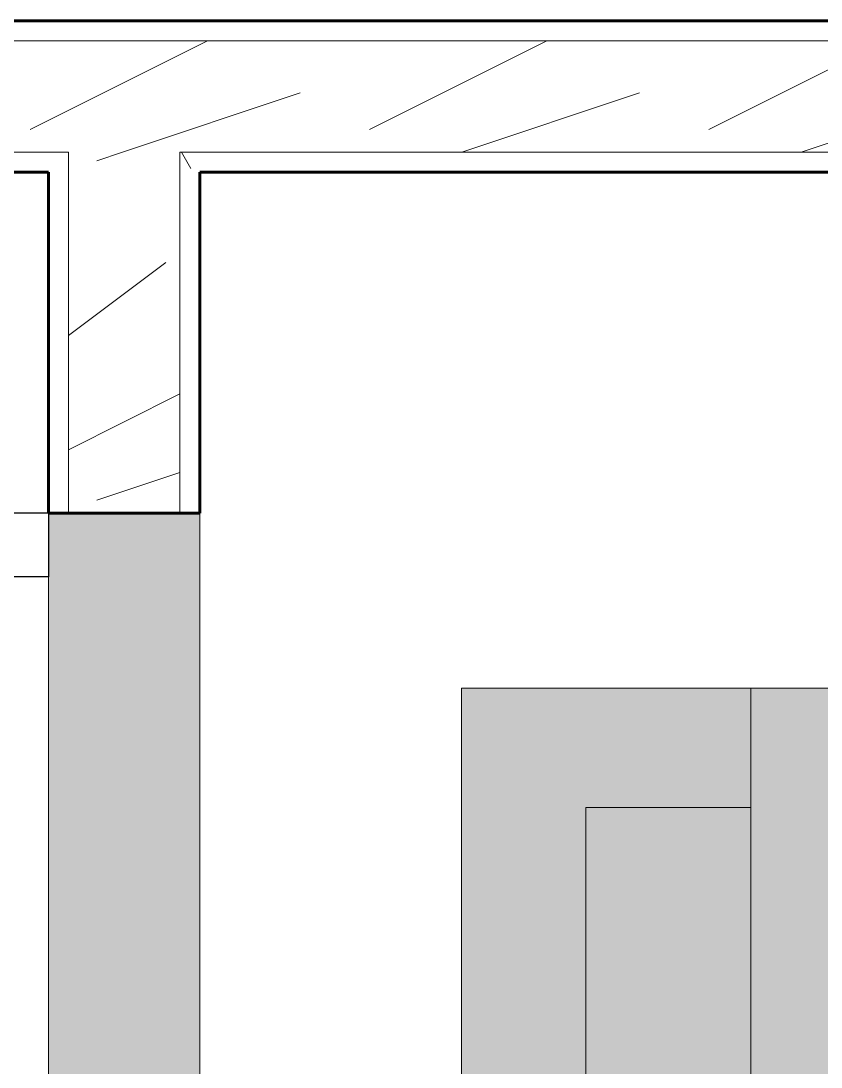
# Model space of a CAD drawing. Header units: inches. Extents: x -4169 to -1846, y 9706 to 12377.
# Drawn here: x -3529.54 to -3504.4, y 10740.73 to 10773.6 of the extents above; entities that cross this region are included whole.
import ezdxf

# ---------------------------------------------------------------- set-up
doc = ezdxf.new("R2010")
doc.units = ezdxf.units.IN
doc.header["$MEASUREMENT"] = 0
for name, color, linetype, lineweight in [('0-1', 7, 'Continuous', 5), ('0-2', 10, 'Continuous', 18), ('A-DOOR-1', 7, 'Continuous', 9), ('A-DOOR-2', 50, 'Continuous', 30), ('A-WALL-1', 8, 'Continuous', 5), ('A-WALL-2', 250, 'Continuous', 60), ('A-WALL-3', 10, 'Continuous', 18), ('A-WALL-PATT-1', 7, 'Continuous', 9), ('A-WALL-PATT-2', 253, 'Continuous', 9), ('P-SANR-FIXT-2', 7, 'Continuous', 9), ('P-SANR-FIXT-3', 55, 'Continuous', 9)]:
    doc.layers.add(name, color=color, linetype=linetype, lineweight=lineweight)
pattern_1 = [(0, (0, 0), (20.48, 5.12), [0.845, -14.515, 0.845, -14.515, -81.92]), (0, (0, 0), (20.48, 5.12), [-30.72, 0.845, -29.875, 0.845, -14.515, -35.84]), (0, (0, 0), (20.48, 5.12), [-76.8, 0.845, -9.395, 0.845, -24.755]), (120, (7.68, 2.56), (-14.67405, 15.1762003), [0.845, -14.515, 0.845, -14.515, -81.92]), (120, (7.68, 2.56), (-14.67405, 15.1762003), [-30.72, 0.845, -29.875, 0.845, -14.515, -35.84]), (120, (7.68, 2.56), (-14.67405, 15.1762003), [-76.8, 0.845, -9.395, 0.845, -24.755]), (240, (10.24, 12.8), (-5.80595, -20.2962003), [0.845, -14.515, 0.845, -14.515, -81.92]), (240, (10.24, 12.8), (-5.80595, -20.2962003), [-30.72, 0.845, -29.875, 0.845, -14.515, -35.84]), (240, (10.24, 12.8), (-5.80595, -20.2962003), [-76.8, 0.845, -9.395, 0.845, -24.755])]
pattern_2 = [(216.87, (4.265, 10.662), (31.9871619, 21.32545714), [5.331, -47.981]), (206.565, (10.662, 7.464), (-10.662476, -10.6620098), [11.921, -11.921]), (198.435, (10.662, 2.132), (-21.3244936, -10.6625869), [6.744, -26.974])]

# ---------------------------------------------------------------- blocks, each defined once
blk = doc.blocks.new('Stacked Washer and Dryer - 26_x25_ - Private-1372850-ENLARGED RCP - 1ST FLOOR PLAN')
at = {"layer": 'P-SANR-FIXT-3'}
blk.add_hatch(color=256, dxfattribs=at).paths.add_polyline_path([(26, -12.5), (26, 12.5), (0, 12.5), (0, -12.5), (17.081, -12.5)], flags=0)
at = {"layer": 'P-SANR-FIXT-2'}
for p, q in [((26, 12.5), (0, 12.5)), ((0, -12.5), (0, 12.5)), ((16.906, -12.5), (16.906, 12.5)), ((26, 12.5), (26, -12.5)), ((22.094, 8.75), (16.906, 8.75)), ((22.094, -8.75), (22.094, 8.75)), ((16.906, -8.75), (22.094, -8.75)), ((0, -12.5), (26, -12.5))]:
    blk.add_line(p, q, dxfattribs=at)
blk = doc.blocks.new('Single-Flush - 36_ x 84_-1372839-ENLARGED RCP - 1ST FLOOR PLAN')
at = {"layer": 'A-DOOR-1'}
blk.add_arc((18, 2.375), 36.067, 93.1789, 180, dxfattribs=at)
at = {"layer": 'A-DOOR-2'}
for p, q in [((16, 2.375), (16, 38.386)), ((18, 2.375), (18, 38.386)), ((18, 2.375), (16, 2.375))]:
    blk.add_line(p, q, dxfattribs=at)
blk = doc.blocks.new('CTR - 1st Phase - Unit Layouts_rvt-1-ENLARGED RCP - 1ST FLOOR PLAN')
at = {"layer": 'A-WALL-1'}
blk.add_hatch(color=256, dxfattribs=at).paths.add_polyline_path([(-3523.924, 10722.134), (-3523.924, 10758.134), (-3528.674, 10758.134), (-3528.674, 10722.134), (-3524.549, 10722.134)], flags=0)
at = {"layer": 'A-WALL-PATT-1'}
h = blk.add_hatch(dxfattribs=at)
h.set_pattern_fill('FP_1', color=256, style=0, pattern_type=2)
h.set_pattern_definition(pattern_1)
h.paths.add_polyline_path([(-3645.874, 10772.978), (-3572.149, 10772.978), (-3572.149, 10773.603), (-3645.874, 10773.603)], flags=0)
h.paths.add_polyline_path([(-3487.924, 10772.978), (-3487.924, 10773.603), (-3540.149, 10773.603), (-3540.149, 10772.978), (-3489.699, 10772.978)], flags=0)
h = blk.add_hatch(dxfattribs=at)
h.set_pattern_fill('FP_1', color=256, style=0, pattern_type=2)
h.set_pattern_definition(pattern_1)
h.paths.add_polyline_path([(-3641.124, 10768.853), (-3587.749, 10768.853), (-3587.749, 10769.478), (-3641.749, 10769.478), (-3641.749, 10768.853)], flags=0)
h.paths.add_polyline_path([(-3540.149, 10768.853), (-3528.049, 10768.853), (-3528.049, 10769.478), (-3540.149, 10769.478)], flags=0)
h.paths.add_polyline_path([(-3572.149, 10768.853), (-3572.149, 10769.478), (-3584.249, 10769.478), (-3584.249, 10768.853), (-3583.624, 10768.853)], flags=0)
h.paths.add_polyline_path([(-3496.199, 10768.853), (-3487.924, 10768.853), (-3487.924, 10769.478), (-3524.549, 10769.478), (-3524.549, 10768.853), (-3497.95, 10768.853)], flags=0)
at = {"layer": 'A-WALL-PATT-2'}
h = blk.add_hatch(dxfattribs=at)
h.set_pattern_fill('FP_2', color=256, style=0, pattern_type=2)
h.set_pattern_definition(pattern_2)
h.paths.add_polyline_path([(-3645.249, 10769.478), (-3572.149, 10769.478), (-3572.149, 10772.978), (-3645.249, 10772.978), (-3645.249, 10769.554)], flags=0)
h.paths.add_polyline_path([(-3489.699, 10769.478), (-3486.674, 10769.478), (-3486.674, 10772.978), (-3540.149, 10772.978), (-3540.149, 10769.478), (-3496.199, 10769.478)], flags=0)
h = blk.add_hatch(dxfattribs=at)
h.set_pattern_fill('FP_2', color=256, style=0, pattern_type=2)
h.set_pattern_definition(pattern_2)
h.paths.add_polyline_path([(-3528.049, 10715.539), (-3524.549, 10715.539), (-3524.549, 10722.134), (-3528.049, 10722.134), (-3528.049, 10716.164)], flags=0)
h.paths.add_polyline_path([(-3524.549, 10758.134), (-3524.549, 10769.478), (-3528.049, 10769.478), (-3528.049, 10758.134)], flags=0)
at = {"layer": 'A-WALL-2'}
for p, q in [((-3540.149, 10773.603), (-3486.674, 10773.603)), ((-3528.674, 10768.853), (-3540.149, 10768.853)), ((-3528.674, 10758.134), (-3528.674, 10768.853)), ((-3486.674, 10768.853), (-3523.924, 10768.853)), ((-3523.924, 10768.853), (-3523.924, 10758.134)), ((-3523.924, 10758.134), (-3528.674, 10758.134))]:
    blk.add_line(p, q, dxfattribs=at)
at = {"layer": 'A-WALL-3'}
for p, q in [((-3486.674, 10772.978), (-3540.149, 10772.978)), ((-3528.049, 10769.478), (-3540.149, 10769.478)), ((-3528.049, 10769.478), (-3528.049, 10768.853)), ((-3486.674, 10769.478), (-3524.549, 10769.478)), ((-3524.549, 10769.478), (-3524.549, 10768.853)), ((-3528.049, 10768.853), (-3528.049, 10758.134)), ((-3524.549, 10768.853), (-3524.549, 10758.134)), ((-3528.674, 10758.134), (-3528.674, 10722.134)), ((-3523.924, 10722.134), (-3523.924, 10758.134))]:
    blk.add_line(p, q, dxfattribs=at)
at = {"layer": '0-2'}
for name, p, rotation in [('Single-Flush - 36_ x 84_-1372839-ENLARGED RCP - 1ST FLOOR PLAN', (-3526.299, 10740.134), 90.00000000000217), ('Stacked Washer and Dryer - 26_x25_ - Private-1372850-ENLARGED RCP - 1ST FLOOR PLAN', (-3489.699, 10740.134), 180)]:
    blk.add_blockref(name, p, dxfattribs=dict(at, rotation=rotation))

msp = doc.modelspace()

# ---------------------------------------------------------------- block references
at = {"layer": '0-1'}
msp.add_blockref('CTR - 1st Phase - Unit Layouts_rvt-1-ENLARGED RCP - 1ST FLOOR PLAN', (0, 0), dxfattribs=at)

doc.saveas('drawing.dxf')
